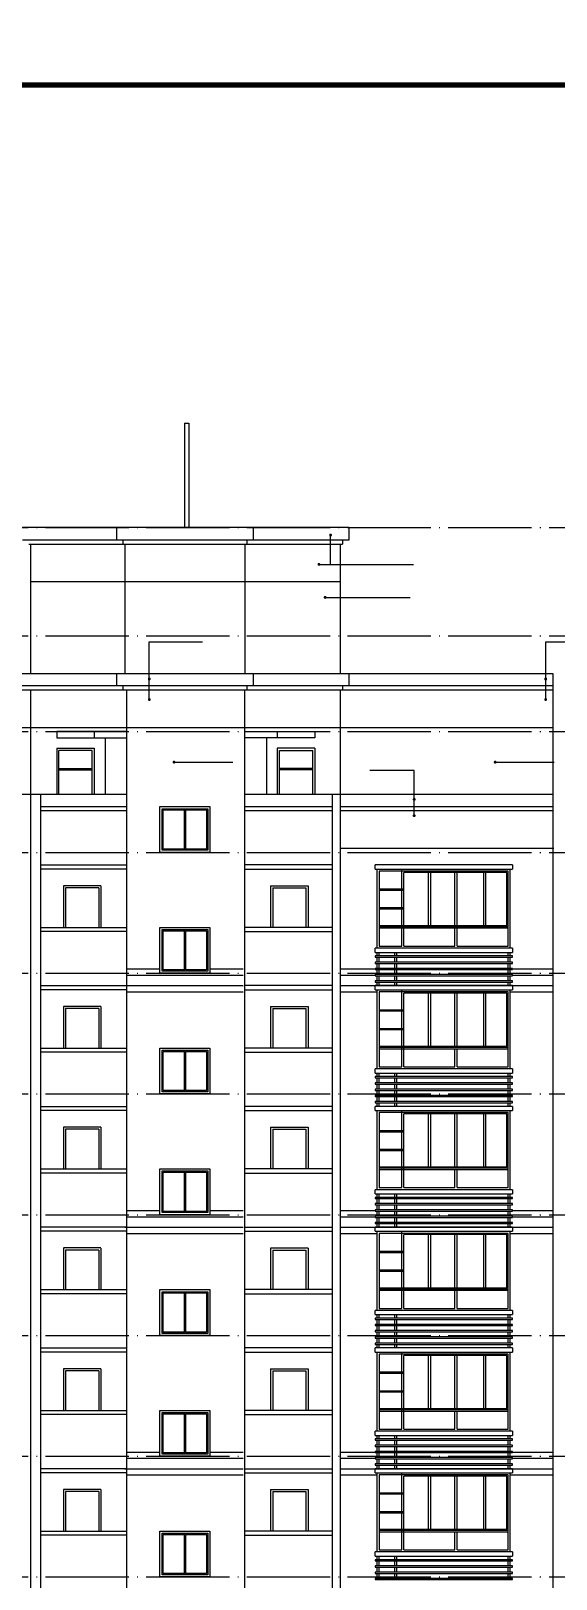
# Model space of a CAD drawing. Extents: x -726032 to 135930, y -151624 to 587044.
# Drawn here: x -392096 to -379477, y 309408 to 346586 of the extents above; entities that cross this region are included whole.
import ezdxf

# ---------------------------------------------------------------- set-up
doc = ezdxf.new("R2010")
doc.units = 0
doc.header["$LTSCALE"] = 1000
doc.header["$MEASUREMENT"] = 0
doc.linetypes.add('DOTE', pattern=[2.42, 2, -0.2, 0.02, -0.2])
doc.layers.get('0').update_dxf_attribs({"linetype": 'CONTINUOUS'})
for name, color, linetype in [('DOTE', 8, 'DOTE'), ('PUB_TITLE', 1, 'CONTINUOUS'), ('WINDOW', 155, 'CONTINUOUS'), ('引线', 213, 'CONTINUOUS'), ('栏杆', 126, 'CONTINUOUS'), ('装饰线', 252, 'CONTINUOUS')]:
    doc.layers.add(name, color=color, linetype=linetype)

msp = doc.modelspace()

# ---------------------------------------------------------------- linework, layer by layer
for p, q in [((-388405.8, 337168.8), (-388305.8, 337168.8)), ((-388405.8, 337168.8), (-388405.8, 334658.7)), ((-388305.8, 337168.8), (-388305.8, 334658.7)), ((-384456.1, 334658.7), (-392296.1, 334658.7)), ((-390036.7, 334658.7), (-390036.7, 334358.7)), ((-386756.1, 334658.7), (-386756.1, 334358.7)), ((-384456.1, 334658.7), (-384456.1, 334358.7)), ((-384456.1, 334358.7), (-392296.1, 334358.7)), ((-392146.1, 334258.7), (-384606.1, 334258.7)), ((-392096.1, 331158.7), (-392096.1, 334258.7)), ((-389886.7, 334358.7), (-389886.7, 334258.7)), ((-389836.7, 334258.7), (-389836.7, 331158.7)), ((-386956.1, 334258.7), (-386956.1, 331158.7)), ((-386906.1, 334358.7), (-386906.1, 334258.7)), ((-384656.1, 331158.7), (-384656.1, 334258.7)), ((-384606.1, 334358.7), (-384606.1, 334258.7)), ((-414796.1, 331158.7), (-379556.1, 331158.7)), ((-390036.7, 331158.7), (-390036.7, 330858.7)), ((-386756.1, 331158.7), (-386756.1, 330858.7)), ((-384456.6, 331158.7), (-384456.1, 331158.2)), ((-384456.1, 331158.7), (-384456.1, 330858.7)), ((-379556.1, 331158.7), (-379556.1, 294448.7)), ((-379556.1, 330758.7), (-414646.1, 330758.7)), ((-386906.1, 330858.7), (-404265.5, 330858.7)), ((-392096.1, 295508.7), (-392096.1, 330758.7)), ((-389886.7, 330858.7), (-389886.7, 330758.7)), ((-389796.1, 330758.7), (-389796.1, 301358.7)), ((-386956.1, 301358.7), (-386956.1, 330758.7)), ((-379556.1, 330858.7), (-386906.1, 330858.7)), ((-386906.1, 330858.7), (-386906.1, 330758.7)), ((-384656.1, 294448.7), (-384656.1, 330758.7)), ((-384606.1, 330858.7), (-384606.1, 330758.7)), ((-389796.1, 329758.7), (-391476.1, 329758.7)), ((-391476.1, 329758.7), (-391476.1, 329608.7)), ((-391476.1, 329608.7), (-389796.1, 329608.7)), ((-390576.1, 329758.7), (-390576.1, 329608.7)), ((-390316.1, 329608.7), (-390316.1, 328258.7)), ((-386956.1, 329758.7), (-385276.1, 329758.7)), ((-385276.1, 329608.7), (-386956.1, 329608.7)), ((-386436.1, 329608.7), (-386436.1, 328258.7)), ((-386176.1, 329758.7), (-386176.1, 329608.7)), ((-385276.1, 329758.7), (-385276.1, 329608.7)), ((-391476.1, 329358.7), (-391476.1, 328258.7)), ((-391476.1, 329358.7), (-390576.1, 329358.7)), ((-390576.1, 329358.7), (-390576.1, 328258.7)), ((-386176.1, 329358.7), (-386176.1, 328258.7)), ((-385276.1, 329358.7), (-386176.1, 329358.7)), ((-385276.1, 329358.7), (-385276.1, 328258.7)), ((-404356.1, 328258.7), (-389796.1, 328258.7)), ((-391856.1, 295508.7), (-391856.1, 328258.7)), ((-391856.1, 327958.7), (-389796.1, 327958.7)), ((-386956.1, 328258.7), (-379556.1, 328258.7)), ((-386956.1, 327958.7), (-384856.1, 327958.7)), ((-384856.1, 328258.7), (-384856.1, 294448.7)), ((-384656.1, 327958.7), (-379556.1, 327958.7)), ((-389796.1, 327858.7), (-391856.1, 327858.7)), ((-384856.1, 327858.7), (-386956.1, 327858.7)), ((-379556.1, 327858.7), (-384656.1, 327858.7)), ((-391856.1, 326558.7), (-389796.1, 326558.7)), ((-389796.1, 326458.7), (-391856.1, 326458.7)), ((-384856.1, 326558.7), (-386956.4, 326558.7)), ((-386956.4, 326458.7), (-384856.1, 326458.7)), ((-380526.4, 326558.7), (-383826.4, 326558.7)), ((-383826.4, 326458.7), (-383826.4, 326558.7)), ((-383826.4, 326458.7), (-380526.4, 326458.7)), ((-380526.4, 326558.7), (-380526.4, 326458.7)), ((-391856.1, 325058.7), (-389796.1, 325058.7)), ((-389796.1, 324958.7), (-391856.1, 324958.7)), ((-384856.1, 325058.7), (-386956.4, 325058.7)), ((-386956.4, 324958.7), (-384856.1, 324958.7)), ((-380526.4, 324558.7), (-383826.4, 324558.7)), ((-383826.4, 324458.7), (-383826.4, 324558.7)), ((-383826.4, 324458.7), (-380526.4, 324458.7)), ((-380526.4, 324558.7), (-380526.4, 324458.7)), ((-391856.1, 323658.7), (-389796.1, 323658.7)), ((-389796.1, 323558.7), (-391856.1, 323558.7)), ((-384856.1, 323658.7), (-386956.4, 323658.7)), ((-386956.4, 323558.7), (-384856.1, 323558.7)), ((-380526.4, 323658.7), (-383826.4, 323658.7)), ((-383826.4, 323558.7), (-383826.4, 323658.7)), ((-383826.4, 323558.7), (-380526.4, 323558.7)), ((-380526.4, 323658.7), (-380526.4, 323558.7)), ((-391856.1, 322158.7), (-389796.1, 322158.7)), ((-389796.1, 322058.7), (-391856.1, 322058.7)), ((-384856.1, 322158.7), (-386956.4, 322158.7)), ((-386956.4, 322058.7), (-384856.1, 322058.7)), ((-380526.4, 321658.7), (-383826.4, 321658.7)), ((-383826.4, 321558.7), (-383826.4, 321658.7)), ((-380526.4, 321658.7), (-380526.4, 321558.7)), ((-383826.4, 321558.7), (-380526.4, 321558.7)), ((-391856.1, 320758.7), (-389796.1, 320758.7)), ((-389796.1, 320658.7), (-391856.1, 320658.7)), ((-384856.1, 320758.7), (-386956.4, 320758.7)), ((-386956.4, 320658.7), (-384856.1, 320658.7)), ((-380526.4, 320758.7), (-383826.4, 320758.7)), ((-383826.4, 320658.7), (-383826.4, 320758.7)), ((-383826.4, 320658.7), (-380526.4, 320658.7)), ((-380526.4, 320758.7), (-380526.4, 320658.7)), ((-391856.1, 319258.7), (-389796.1, 319258.7)), ((-389796.1, 319158.7), (-391856.1, 319158.7)), ((-384856.1, 319258.7), (-386956.4, 319258.7)), ((-386956.4, 319158.7), (-384856.1, 319158.7)), ((-380526.4, 318758.7), (-383826.4, 318758.7)), ((-383826.4, 318658.7), (-383826.4, 318758.7)), ((-383826.4, 318658.7), (-380526.4, 318658.7)), ((-380526.4, 318758.7), (-380526.4, 318658.7)), ((-389796.1, 317858.7), (-391856.1, 317858.7)), ((-389796.1, 317758.7), (-391856.1, 317758.7)), ((-386956.4, 317858.7), (-384856.1, 317858.7)), ((-386956.4, 317758.7), (-384856.1, 317758.7)), ((-380526.4, 317858.7), (-383826.4, 317858.7)), ((-383826.4, 317758.7), (-383826.4, 317858.7)), ((-383826.4, 317758.7), (-380526.4, 317758.7)), ((-380526.4, 317858.7), (-380526.4, 317758.7)), ((-391856.1, 316358.7), (-389796.1, 316358.7)), ((-389796.1, 316258.7), (-391856.1, 316258.7)), ((-384856.1, 316358.7), (-386956.4, 316358.7)), ((-386956.4, 316258.7), (-384856.1, 316258.7)), ((-380526.4, 315858.7), (-383826.4, 315858.7)), ((-383826.4, 315758.7), (-383826.4, 315858.7)), ((-383826.4, 315758.7), (-380526.4, 315758.7)), ((-380526.4, 315858.7), (-380526.4, 315758.7)), ((-391856.1, 314958.7), (-389796.1, 314958.7)), ((-384856.1, 314958.7), (-386956.4, 314958.7)), ((-380526.4, 314958.7), (-383826.4, 314958.7)), ((-383826.4, 314858.7), (-383826.4, 314958.7)), ((-380526.4, 314958.7), (-380526.4, 314858.7)), ((-389796.1, 314858.7), (-391856.1, 314858.7)), ((-386956.4, 314858.7), (-384856.1, 314858.7)), ((-383826.4, 314858.7), (-380526.4, 314858.7)), ((-391856.1, 313458.7), (-389796.1, 313458.7)), ((-384856.1, 313458.7), (-386956.4, 313458.7)), ((-389796.1, 313358.7), (-391856.1, 313358.7)), ((-386956.4, 313358.7), (-384856.1, 313358.7)), ((-380526.4, 312958.7), (-383826.4, 312958.7)), ((-383826.4, 312858.7), (-383826.4, 312958.7)), ((-383826.4, 312858.7), (-380526.4, 312858.7)), ((-380526.4, 312958.7), (-380526.4, 312858.7)), ((-389796.1, 312058.7), (-391856.1, 312058.7)), ((-389796.1, 311958.7), (-391856.1, 311958.7)), ((-386956.4, 312058.7), (-384856.1, 312058.7)), ((-386956.4, 311958.7), (-384856.1, 311958.7)), ((-380526.4, 312058.7), (-383826.4, 312058.7)), ((-383826.4, 311958.7), (-383826.4, 312058.7)), ((-383826.4, 311958.7), (-380526.4, 311958.7)), ((-380526.4, 312058.7), (-380526.4, 311958.7)), ((-391856.1, 310558.7), (-389796.1, 310558.7)), ((-389796.1, 310458.7), (-391856.1, 310458.7)), ((-384856.1, 310558.7), (-386956.4, 310558.7)), ((-386956.4, 310458.7), (-384856.1, 310458.7)), ((-380526.4, 310058.7), (-383826.4, 310058.7)), ((-383826.4, 309958.7), (-383826.4, 310058.7)), ((-383826.4, 309958.7), (-380526.4, 309958.7)), ((-380526.4, 310058.7), (-380526.4, 309958.7))]:
    msp.add_line(p, q)
for points in [[(-388996.4, 327958.7), (-387796.4, 327958.7), (-387796.4, 326858.7), (-388996.4, 326858.7)], [(-388996.4, 325058.7), (-387796.4, 325058.7), (-387796.4, 323958.7), (-388996.4, 323958.7)], [(-388996.4, 322158.7), (-387796.4, 322158.7), (-387796.4, 321058.7), (-388996.4, 321058.7)], [(-388996.4, 319258.7), (-387796.4, 319258.7), (-387796.4, 318158.7), (-388996.4, 318158.7)], [(-388996.4, 316358.7), (-387796.4, 316358.7), (-387796.4, 315258.7), (-388996.4, 315258.7)], [(-388996.4, 313458.7), (-387796.4, 313458.7), (-387796.4, 312358.7), (-388996.4, 312358.7)], [(-388996.4, 310558.7), (-387796.4, 310558.7), (-387796.4, 309458.7), (-388996.4, 309458.7)]]:
    msp.add_lwpolyline(points, close=True)
at = {"color": 146}
msp.add_lwpolyline([(-383136.4, 324608.7), (-381906.4, 324608.7)], dxfattribs=at)
at = {"layer": 'DOTE'}
for p, q in [((-418366.5, 334658.7), (-356514.6, 334658.7)), ((-418366.5, 332058.7), (-356514.6, 332058.7)), ((-418366.5, 329758.7), (-356514.6, 329758.7)), ((-418366.5, 326858.7), (-356514.6, 326858.7)), ((-418366.5, 323958.7), (-356514.6, 323958.7)), ((-418366.5, 321058.7), (-356514.6, 321058.7)), ((-418366.5, 318158.7), (-356514.6, 318158.7)), ((-418366.5, 315258.7), (-356514.6, 315258.7)), ((-418366.5, 312358.7), (-356514.6, 312358.7)), ((-418366.5, 309458.7), (-356514.6, 309458.7))]:
    msp.add_line(p, q, dxfattribs=at)
at = {"layer": 'PUB_TITLE'}
for points, const_width in [([(-434868.1, 277055.6), (-338278.1, 277055.6), (-338278.1, 346585.7), (-434868.1, 346585.7)], 0.234), ([(-432268.1, 278355.6), (-339578.1, 278355.6), (-339578.1, 345285.7), (-432268.1, 345285.7)], 130)]:
    msp.add_lwpolyline(points, close=True, dxfattribs=dict(at, const_width=const_width))
at = {"layer": 'WINDOW'}
for p, q in [((-391427.4, 328258.7), (-391427.4, 329308.7)), ((-390627.4, 329308.7), (-391427.4, 329308.7)), ((-390627.4, 328258.7), (-390627.4, 329308.7)), ((-386124.8, 328258.7), (-386124.8, 329308.7)), ((-386124.8, 329308.7), (-385324.8, 329308.7)), ((-385324.8, 328258.7), (-385324.8, 329308.7)), ((-391427.4, 328873.7), (-390627.4, 328873.7)), ((-391427.4, 328843.7), (-390627.4, 328843.7)), ((-385324.8, 328873.7), (-386124.8, 328873.7)), ((-385324.8, 328843.7), (-386124.8, 328843.7)), ((-388411.4, 327908.7), (-388411.4, 326908.7)), ((-388381.4, 327878.7), (-388381.4, 326938.7)), ((-383776.4, 324558.7), (-383776.4, 326458.7)), ((-383186.4, 324608.7), (-383186.4, 326458.7)), ((-380576.4, 324558.7), (-380576.4, 326458.7)), ((-391316.1, 326058.2), (-391316.1, 325058.7)), ((-390416.6, 326058.7), (-391315.6, 326058.7)), ((-390416.1, 326058.2), (-390416.1, 325058.7)), ((-386336.4, 326058.2), (-386336.4, 325058.7)), ((-386335.9, 326058.7), (-385436.9, 326058.7)), ((-385436.4, 326058.2), (-385436.4, 325058.7)), ((-383135.9, 326378.7), (-383136.4, 326378.2)), ((-383136.4, 324608.7), (-383136.4, 326378.2)), ((-382496.9, 326378.7), (-383135.9, 326378.7)), ((-382546.4, 325103.7), (-382546.4, 326378.7)), ((-382496.9, 326378.7), (-382496.4, 326378.2)), ((-381906.4, 325103.7), (-381906.4, 326378.7)), ((-381856.4, 325103.7), (-381856.4, 326378.7)), ((-381216.4, 325103.7), (-381216.4, 326378.7)), ((-381166.4, 325103.7), (-381166.4, 326378.7)), ((-391266.1, 326008.2), (-391266.1, 325058.7)), ((-390466.6, 326008.7), (-391265.6, 326008.7)), ((-390466.1, 326008.2), (-390466.1, 325058.7)), ((-386286.4, 326008.2), (-386286.4, 325058.7)), ((-386285.9, 326008.7), (-385486.9, 326008.7)), ((-385486.4, 326008.2), (-385486.4, 325058.7)), ((-383136.4, 325973.7), (-383726.4, 325973.7)), ((-383136.4, 325943.7), (-383726.4, 325943.7)), ((-383136.4, 325523.7), (-383726.4, 325523.7)), ((-383136.4, 325493.7), (-383726.4, 325493.7)), ((-388411.4, 325008.7), (-388411.4, 324008.7)), ((-388381.4, 324978.7), (-388381.4, 324038.7)), ((-383726.4, 325103.7), (-382533.9, 325103.7)), ((-380626.4, 325073.7), (-383726.4, 325073.7)), ((-383726.4, 325043.7), (-380626.4, 325043.7)), ((-381906.4, 324608.7), (-381906.4, 325043.7)), ((-381856.4, 324608.7), (-381856.4, 325043.7)), ((-383776.4, 321658.7), (-383776.4, 323558.7)), ((-383186.4, 321708.7), (-383186.4, 323558.7)), ((-383135.9, 323478.7), (-383136.4, 323478.2)), ((-383136.4, 321708.7), (-383136.4, 323478.2)), ((-382496.9, 323478.7), (-383135.9, 323478.7)), ((-382546.4, 322203.7), (-382546.4, 323478.7)), ((-382496.9, 323478.7), (-382496.4, 323478.2)), ((-381906.4, 322203.7), (-381906.4, 323478.7)), ((-381856.4, 322203.7), (-381856.4, 323478.7)), ((-381216.4, 322203.7), (-381216.4, 323478.7)), ((-381166.4, 322203.7), (-381166.4, 323478.7)), ((-380576.4, 321658.7), (-380576.4, 323558.7)), ((-391316.1, 323158.2), (-391316.1, 322158.7)), ((-390416.6, 323158.7), (-391315.6, 323158.7)), ((-391266.1, 323108.2), (-391266.1, 322158.7)), ((-390466.6, 323108.7), (-391265.6, 323108.7)), ((-390466.1, 323108.2), (-390466.1, 322158.7)), ((-390416.1, 323158.2), (-390416.1, 322158.7)), ((-386336.4, 323158.2), (-386336.4, 322158.7)), ((-386335.9, 323158.7), (-385436.9, 323158.7)), ((-386286.4, 323108.2), (-386286.4, 322158.7)), ((-386285.9, 323108.7), (-385486.9, 323108.7)), ((-385486.4, 323108.2), (-385486.4, 322158.7)), ((-385436.4, 323158.2), (-385436.4, 322158.7)), ((-383136.4, 323073.7), (-383726.4, 323073.7)), ((-383136.4, 323043.7), (-383726.4, 323043.7)), ((-383136.4, 322623.7), (-383726.4, 322623.7)), ((-383136.4, 322593.7), (-383726.4, 322593.7)), ((-388411.4, 322108.7), (-388411.4, 321108.7)), ((-388381.4, 322078.7), (-388381.4, 321138.7)), ((-383726.4, 322203.7), (-382533.9, 322203.7)), ((-380626.4, 322173.7), (-383726.4, 322173.7)), ((-383726.4, 322143.7), (-380626.4, 322143.7)), ((-381906.4, 321708.7), (-381906.4, 322143.7)), ((-381856.4, 321708.7), (-381856.4, 322143.7)), ((-383776.4, 318758.7), (-383776.4, 320658.7)), ((-383186.4, 318808.7), (-383186.4, 320658.7)), ((-383135.9, 320578.7), (-383136.4, 320578.2)), ((-383136.4, 318808.7), (-383136.4, 320578.2)), ((-382496.9, 320578.7), (-383135.9, 320578.7)), ((-382546.4, 319303.7), (-382546.4, 320578.7)), ((-382496.9, 320578.7), (-382496.4, 320578.2)), ((-381906.4, 319303.7), (-381906.4, 320578.7)), ((-381856.4, 319303.7), (-381856.4, 320578.7)), ((-381216.4, 319303.7), (-381216.4, 320578.7)), ((-381166.4, 319303.7), (-381166.4, 320578.7)), ((-380576.4, 318758.7), (-380576.4, 320658.7)), ((-391316.1, 320258.2), (-391316.1, 319258.7)), ((-390416.6, 320258.7), (-391315.6, 320258.7)), ((-391266.1, 320208.2), (-391266.1, 319258.7)), ((-390466.6, 320208.7), (-391265.6, 320208.7)), ((-390466.1, 320208.2), (-390466.1, 319258.7)), ((-390416.1, 320258.2), (-390416.1, 319258.7)), ((-386336.4, 320258.2), (-386336.4, 319258.7)), ((-386335.9, 320258.7), (-385436.9, 320258.7)), ((-386286.4, 320208.2), (-386286.4, 319258.7)), ((-386285.9, 320208.7), (-385486.9, 320208.7)), ((-385486.4, 320208.2), (-385486.4, 319258.7)), ((-385436.4, 320258.2), (-385436.4, 319258.7)), ((-383136.4, 320173.7), (-383726.4, 320173.7)), ((-383136.4, 320143.7), (-383726.4, 320143.7)), ((-383136.4, 319723.7), (-383726.4, 319723.7)), ((-383136.4, 319693.7), (-383726.4, 319693.7)), ((-388411.4, 319208.7), (-388411.4, 318208.7)), ((-388381.4, 319178.7), (-388381.4, 318238.7)), ((-383726.4, 319303.7), (-382533.9, 319303.7)), ((-380626.4, 319273.7), (-383726.4, 319273.7)), ((-383726.4, 319243.7), (-380626.4, 319243.7)), ((-381906.4, 318808.7), (-381906.4, 319243.7)), ((-381856.4, 318808.7), (-381856.4, 319243.7)), ((-383776.4, 315858.7), (-383776.4, 317758.7)), ((-383186.4, 315908.7), (-383186.4, 317758.7)), ((-383135.9, 317678.7), (-383136.4, 317678.2)), ((-383136.4, 315908.7), (-383136.4, 317678.2)), ((-382496.9, 317678.7), (-383135.9, 317678.7)), ((-382546.4, 316403.7), (-382546.4, 317678.7)), ((-382496.9, 317678.7), (-382496.4, 317678.2)), ((-381906.4, 316403.7), (-381906.4, 317678.7)), ((-381856.4, 316403.7), (-381856.4, 317678.7)), ((-381216.4, 316403.7), (-381216.4, 317678.7)), ((-381166.4, 316403.7), (-381166.4, 317678.7)), ((-380576.4, 315858.7), (-380576.4, 317758.7)), ((-391316.1, 317358.2), (-391316.1, 316358.7)), ((-390416.6, 317358.7), (-391315.6, 317358.7)), ((-391266.1, 317308.2), (-391266.1, 316358.7)), ((-390466.6, 317308.7), (-391265.6, 317308.7)), ((-390466.1, 317308.2), (-390466.1, 316358.7)), ((-390416.1, 317358.2), (-390416.1, 316358.7)), ((-386336.4, 317358.2), (-386336.4, 316358.7)), ((-386335.9, 317358.7), (-385436.9, 317358.7)), ((-386286.4, 317308.2), (-386286.4, 316358.7)), ((-386285.9, 317308.7), (-385486.9, 317308.7)), ((-385486.4, 317308.2), (-385486.4, 316358.7)), ((-385436.4, 317358.2), (-385436.4, 316358.7)), ((-383136.4, 317273.7), (-383726.4, 317273.7)), ((-383136.4, 317243.7), (-383726.4, 317243.7)), ((-383136.4, 316823.7), (-383726.4, 316823.7)), ((-383136.4, 316793.7), (-383726.4, 316793.7)), ((-383726.4, 316403.7), (-382533.9, 316403.7)), ((-388411.4, 316308.7), (-388411.4, 315308.7)), ((-388381.4, 316278.7), (-388381.4, 315338.7)), ((-380626.4, 316373.7), (-383726.4, 316373.7)), ((-383726.4, 316343.7), (-380626.4, 316343.7)), ((-381906.4, 315908.7), (-381906.4, 316343.7)), ((-381856.4, 315908.7), (-381856.4, 316343.7)), ((-383776.4, 312958.7), (-383776.4, 314858.7)), ((-383186.4, 313008.7), (-383186.4, 314858.7)), ((-383135.9, 314778.7), (-383136.4, 314778.2)), ((-383136.4, 313008.7), (-383136.4, 314778.2)), ((-382496.9, 314778.7), (-383135.9, 314778.7)), ((-382546.4, 313503.7), (-382546.4, 314778.7)), ((-382496.9, 314778.7), (-382496.4, 314778.2)), ((-381906.4, 313503.7), (-381906.4, 314778.7)), ((-381856.4, 313503.7), (-381856.4, 314778.7)), ((-381216.4, 313503.7), (-381216.4, 314778.7)), ((-381166.4, 313503.7), (-381166.4, 314778.7)), ((-380576.4, 312958.7), (-380576.4, 314858.7)), ((-391316.1, 314458.2), (-391316.1, 313458.7)), ((-390416.6, 314458.7), (-391315.6, 314458.7)), ((-391266.1, 314408.2), (-391266.1, 313458.7)), ((-390466.6, 314408.7), (-391265.6, 314408.7)), ((-390466.1, 314408.2), (-390466.1, 313458.7)), ((-390416.1, 314458.2), (-390416.1, 313458.7)), ((-386336.4, 314458.2), (-386336.4, 313458.7)), ((-386335.9, 314458.7), (-385436.9, 314458.7)), ((-386286.4, 314408.2), (-386286.4, 313458.7)), ((-386285.9, 314408.7), (-385486.9, 314408.7)), ((-385486.4, 314408.2), (-385486.4, 313458.7)), ((-385436.4, 314458.2), (-385436.4, 313458.7)), ((-383136.4, 314373.7), (-383726.4, 314373.7)), ((-383136.4, 314343.7), (-383726.4, 314343.7)), ((-383136.4, 313923.7), (-383726.4, 313923.7)), ((-383136.4, 313893.7), (-383726.4, 313893.7)), ((-388411.4, 313408.7), (-388411.4, 312408.7)), ((-383726.4, 313503.7), (-382533.9, 313503.7)), ((-380626.4, 313473.7), (-383726.4, 313473.7)), ((-383726.4, 313443.7), (-380626.4, 313443.7)), ((-381906.4, 313008.7), (-381906.4, 313443.7)), ((-381856.4, 313008.7), (-381856.4, 313443.7)), ((-388381.4, 313378.7), (-388381.4, 312438.7)), ((-383776.4, 310058.7), (-383776.4, 311958.7)), ((-383186.4, 310108.7), (-383186.4, 311958.7)), ((-380576.4, 310058.7), (-380576.4, 311958.7)), ((-391316.1, 311558.2), (-391316.1, 310558.7)), ((-390416.6, 311558.7), (-391315.6, 311558.7)), ((-390416.1, 311558.2), (-390416.1, 310558.7)), ((-386336.4, 311558.2), (-386336.4, 310558.7)), ((-386335.9, 311558.7), (-385436.9, 311558.7)), ((-385436.4, 311558.2), (-385436.4, 310558.7)), ((-383135.9, 311878.7), (-383136.4, 311878.2)), ((-383136.4, 310108.7), (-383136.4, 311878.2)), ((-382496.9, 311878.7), (-383135.9, 311878.7)), ((-382546.4, 310603.7), (-382546.4, 311878.7)), ((-382496.9, 311878.7), (-382496.4, 311878.2)), ((-381906.4, 310603.7), (-381906.4, 311878.7)), ((-381856.4, 310603.7), (-381856.4, 311878.7)), ((-381216.4, 310603.7), (-381216.4, 311878.7)), ((-381166.4, 310603.7), (-381166.4, 311878.7)), ((-391266.1, 311508.2), (-391266.1, 310558.7)), ((-390466.6, 311508.7), (-391265.6, 311508.7)), ((-390466.1, 311508.2), (-390466.1, 310558.7)), ((-386286.4, 311508.2), (-386286.4, 310558.7)), ((-386285.9, 311508.7), (-385486.9, 311508.7)), ((-385486.4, 311508.2), (-385486.4, 310558.7)), ((-383136.4, 311473.7), (-383726.4, 311473.7)), ((-383136.4, 311443.7), (-383726.4, 311443.7)), ((-383136.4, 311023.7), (-383726.4, 311023.7)), ((-383136.4, 310993.7), (-383726.4, 310993.7)), ((-388411.4, 310508.7), (-388411.4, 309508.7)), ((-388381.4, 310478.7), (-388381.4, 309538.7)), ((-383726.4, 310603.7), (-382533.9, 310603.7)), ((-380626.4, 310573.7), (-383726.4, 310573.7)), ((-383726.4, 310543.7), (-380626.4, 310543.7)), ((-381906.4, 310108.7), (-381906.4, 310543.7)), ((-381856.4, 310108.7), (-381856.4, 310543.7))]:
    msp.add_line(p, q, dxfattribs=at)
for points in [[(-388946.4, 327908.7), (-387846.4, 327908.7), (-387846.4, 326908.7), (-388946.4, 326908.7)], [(-388946.4, 325008.7), (-387846.4, 325008.7), (-387846.4, 324008.7), (-388946.4, 324008.7)], [(-388946.4, 322108.7), (-387846.4, 322108.7), (-387846.4, 321108.7), (-388946.4, 321108.7)], [(-388946.4, 319208.7), (-387846.4, 319208.7), (-387846.4, 318208.7), (-388946.4, 318208.7)], [(-388946.4, 316308.7), (-387846.4, 316308.7), (-387846.4, 315308.7), (-388946.4, 315308.7)], [(-388946.4, 313408.7), (-387846.4, 313408.7), (-387846.4, 312408.7), (-388946.4, 312408.7)], [(-388946.4, 310508.7), (-387846.4, 310508.7), (-387846.4, 309508.7), (-388946.4, 309508.7)]]:
    msp.add_lwpolyline(points, close=True, dxfattribs=at)
for points in [[(-388411.4, 326938.7), (-388916.4, 326938.7), (-388916.4, 327878.7), (-388411.4, 327878.7)], [(-388381.4, 327878.7), (-387876.4, 327878.7), (-387876.4, 326938.7), (-388381.4, 326938.7)], [(-381856.4, 324608.7), (-380626.4, 324608.7), (-380626.4, 326408.7), (-383726.4, 326408.7), (-383726.4, 324608.7), (-383186.4, 324608.7)], [(-382546.4, 325103.7), (-380656.4, 325103.7), (-380656.4, 326378.7), (-382495.9, 326378.7), (-382496.4, 326378.2), (-382496.4, 325103.7)], [(-388411.4, 324038.7), (-388916.4, 324038.7), (-388916.4, 324978.7), (-388411.4, 324978.7)], [(-388381.4, 324978.7), (-387876.4, 324978.7), (-387876.4, 324038.7), (-388381.4, 324038.7)], [(-381856.4, 321708.7), (-380626.4, 321708.7), (-380626.4, 323508.7), (-383726.4, 323508.7), (-383726.4, 321708.7), (-383186.4, 321708.7)], [(-382546.4, 322203.7), (-380656.4, 322203.7), (-380656.4, 323478.7), (-382495.9, 323478.7), (-382496.4, 323478.2), (-382496.4, 322203.7)], [(-388411.4, 321138.7), (-388916.4, 321138.7), (-388916.4, 322078.7), (-388411.4, 322078.7)], [(-388381.4, 322078.7), (-387876.4, 322078.7), (-387876.4, 321138.7), (-388381.4, 321138.7)], [(-383136.4, 321708.7), (-381906.4, 321708.7)], [(-381856.4, 318808.7), (-380626.4, 318808.7), (-380626.4, 320608.7), (-383726.4, 320608.7), (-383726.4, 318808.7), (-383186.4, 318808.7)], [(-382546.4, 319303.7), (-380656.4, 319303.7), (-380656.4, 320578.7), (-382495.9, 320578.7), (-382496.4, 320578.2), (-382496.4, 319303.7)], [(-388411.4, 318238.7), (-388916.4, 318238.7), (-388916.4, 319178.7), (-388411.4, 319178.7)], [(-388381.4, 319178.7), (-387876.4, 319178.7), (-387876.4, 318238.7), (-388381.4, 318238.7)], [(-383136.4, 318808.7), (-381906.4, 318808.7)], [(-381856.4, 315908.7), (-380626.4, 315908.7), (-380626.4, 317708.7), (-383726.4, 317708.7), (-383726.4, 315908.7), (-383186.4, 315908.7)], [(-382546.4, 316403.7), (-380656.4, 316403.7), (-380656.4, 317678.7), (-382495.9, 317678.7), (-382496.4, 317678.2), (-382496.4, 316403.7)], [(-388411.4, 315338.7), (-388916.4, 315338.7), (-388916.4, 316278.7), (-388411.4, 316278.7)], [(-388381.4, 316278.7), (-387876.4, 316278.7), (-387876.4, 315338.7), (-388381.4, 315338.7)], [(-383136.4, 315908.7), (-381906.4, 315908.7)], [(-381856.4, 313008.7), (-380626.4, 313008.7), (-380626.4, 314808.7), (-383726.4, 314808.7), (-383726.4, 313008.7), (-383186.4, 313008.7)], [(-382546.4, 313503.7), (-380656.4, 313503.7), (-380656.4, 314778.7), (-382495.9, 314778.7), (-382496.4, 314778.2), (-382496.4, 313503.7)], [(-388411.4, 312438.7), (-388916.4, 312438.7), (-388916.4, 313378.7), (-388411.4, 313378.7)], [(-388381.4, 313378.7), (-387876.4, 313378.7), (-387876.4, 312438.7), (-388381.4, 312438.7)], [(-383136.4, 313008.7), (-381906.4, 313008.7)], [(-381856.4, 310108.7), (-380626.4, 310108.7), (-380626.4, 311908.7), (-383726.4, 311908.7), (-383726.4, 310108.7), (-383186.4, 310108.7)], [(-382546.4, 310603.7), (-380656.4, 310603.7), (-380656.4, 311878.7), (-382495.9, 311878.7), (-382496.4, 311878.2), (-382496.4, 310603.7)], [(-388411.4, 309538.7), (-388916.4, 309538.7), (-388916.4, 310478.7), (-388411.4, 310478.7)], [(-388381.4, 310478.7), (-387876.4, 310478.7), (-387876.4, 309538.7), (-388381.4, 309538.7)], [(-383136.4, 310108.7), (-381906.4, 310108.7)]]:
    msp.add_lwpolyline(points, dxfattribs=at)
at = {"layer": '引线'}
for p, q in [((-384894.5, 333776.1), (-384894.5, 334481.2)), ((-385174.7, 333776.1), (-382903.3, 333776.1)), ((-385026.9, 332982.6), (-382985.5, 332982.6)), ((-388657.3, 329026.7), (-387240.6, 329026.7)), ((-380940.2, 329026.7), (-379523.5, 329026.7))]:
    msp.add_line(p, q, dxfattribs=at)
at = {"layer": '引线', "const_width": 34.8}
for points in [[(-384912.2, 334481.2, 1), (-384876.9, 334481.2, 1)], [(-385192.3, 333776.1, 1), (-385157.1, 333776.1, 1)], [(-385044.5, 332982.6, 1), (-385009.3, 332982.6, 1)], [(-389269, 331023.6, 1), (-389233.8, 331023.6, 1)], [(-379744.6, 331023.6, 1), (-379709.4, 331023.6, 1)], [(-389269, 330529.2, 1), (-389233.8, 330529.2, 1)], [(-379744.6, 330529.2, 1), (-379709.4, 330529.2, 1)], [(-388674.9, 329026.7, 1), (-388639.7, 329026.7, 1)], [(-380957.9, 329026.7, 1), (-380922.6, 329026.7, 1)], [(-382904.3, 328130.4, 1), (-382869, 328130.4, 1)], [(-382904.3, 327742, 1), (-382869, 327742, 1)]]:
    msp.add_lwpolyline(points, format="xyb", close=True, dxfattribs=at)
at = {"layer": '引线'}
for points in [[(-389251.4, 330529.2), (-389251.4, 331912.4), (-387976.9, 331912.4)], [(-379727, 330529.2), (-379727, 331912.4), (-378452.5, 331912.4)], [(-382886.6, 327742), (-382886.6, 328829.4), (-383952, 328829.4)]]:
    msp.add_lwpolyline(points, dxfattribs=at)
at = {"layer": '栏杆'}
for p, q in [((-383776.4, 324373.9), (-383776.4, 324458.7)), ((-383776.4, 324223.4), (-383776.4, 324343.4)), ((-383776.4, 324073.4), (-383776.4, 324193.4)), ((-383726.4, 324373.9), (-383726.4, 324458.7)), ((-383726.4, 324223.4), (-383726.4, 324343.4)), ((-383726.4, 324073.4), (-383726.4, 324193.4)), ((-383351.4, 324373.9), (-383351.4, 324458.7)), ((-383351.4, 324223.4), (-383351.4, 324343.4)), ((-383351.4, 324073.4), (-383351.4, 324193.4)), ((-383301.4, 324373.9), (-383301.4, 324458.7)), ((-383301.4, 324223.4), (-383301.4, 324343.4)), ((-383301.4, 324073.4), (-383301.4, 324193.4)), ((-380626.4, 324373.9), (-380626.4, 324458.7)), ((-380626.4, 324223.4), (-380626.4, 324343.4)), ((-380626.4, 324073.4), (-380626.4, 324193.4)), ((-380576.4, 324373.9), (-380576.4, 324458.7)), ((-380576.4, 324223.4), (-380576.4, 324343.4)), ((-380576.4, 324073.4), (-380576.4, 324193.4)), ((-383776.4, 323923.4), (-383776.4, 324043.4)), ((-383776.4, 323773.4), (-383776.4, 323893.4)), ((-383726.4, 323923.4), (-383726.4, 324043.4)), ((-383726.4, 323773.4), (-383726.4, 323893.4)), ((-383351.4, 323923.4), (-383351.4, 324043.4)), ((-383351.4, 323773.4), (-383351.4, 323893.4)), ((-383301.4, 323923.4), (-383301.4, 324043.4)), ((-383301.4, 323773.4), (-383301.4, 323893.4)), ((-380626.4, 323923.4), (-380626.4, 324043.4)), ((-380626.4, 323773.4), (-380626.4, 323893.4)), ((-380576.4, 323923.4), (-380576.4, 324043.4)), ((-380576.4, 323773.4), (-380576.4, 323893.4)), ((-383776.4, 323658.7), (-383776.4, 323743.4)), ((-383726.4, 323658.7), (-383726.4, 323743.4)), ((-383351.4, 323658.7), (-383351.4, 323743.4)), ((-383301.4, 323658.7), (-383301.4, 323743.4)), ((-380626.4, 323658.7), (-380626.4, 323743.4)), ((-380576.4, 323658.7), (-380576.4, 323743.4)), ((-383776.4, 321473.9), (-383776.4, 321558.7)), ((-383776.4, 321323.4), (-383776.4, 321443.4)), ((-383776.4, 321173.4), (-383776.4, 321293.4)), ((-383726.4, 321473.9), (-383726.4, 321558.7)), ((-383726.4, 321323.4), (-383726.4, 321443.4)), ((-383726.4, 321173.4), (-383726.4, 321293.4)), ((-383351.4, 321473.9), (-383351.4, 321558.7)), ((-383351.4, 321323.4), (-383351.4, 321443.4)), ((-383351.4, 321173.4), (-383351.4, 321293.4)), ((-383301.4, 321473.9), (-383301.4, 321558.7)), ((-383301.4, 321323.4), (-383301.4, 321443.4)), ((-383301.4, 321173.4), (-383301.4, 321293.4)), ((-380626.4, 321473.9), (-380626.4, 321558.7)), ((-380626.4, 321323.4), (-380626.4, 321443.4)), ((-380626.4, 321173.4), (-380626.4, 321293.4)), ((-380576.4, 321473.9), (-380576.4, 321558.7)), ((-380576.4, 321323.4), (-380576.4, 321443.4)), ((-380576.4, 321173.4), (-380576.4, 321293.4)), ((-383776.4, 321023.4), (-383776.4, 321143.4)), ((-383776.4, 320873.4), (-383776.4, 320993.4)), ((-383776.4, 320758.7), (-383776.4, 320843.4)), ((-383726.4, 321023.4), (-383726.4, 321143.4)), ((-383726.4, 320873.4), (-383726.4, 320993.4)), ((-383726.4, 320758.7), (-383726.4, 320843.4)), ((-383351.4, 321023.4), (-383351.4, 321143.4)), ((-383351.4, 320873.4), (-383351.4, 320993.4)), ((-383351.4, 320758.7), (-383351.4, 320843.4)), ((-383301.4, 321023.4), (-383301.4, 321143.4)), ((-383301.4, 320873.4), (-383301.4, 320993.4)), ((-383301.4, 320758.7), (-383301.4, 320843.4)), ((-380626.4, 321023.4), (-380626.4, 321143.4)), ((-380626.4, 320873.4), (-380626.4, 320993.4)), ((-380626.4, 320758.7), (-380626.4, 320843.4)), ((-380576.4, 321023.4), (-380576.4, 321143.4)), ((-380576.4, 320873.4), (-380576.4, 320993.4)), ((-380576.4, 320758.7), (-380576.4, 320843.4)), ((-383776.4, 318573.9), (-383776.4, 318658.7)), ((-383726.4, 318573.9), (-383726.4, 318658.7)), ((-383351.4, 318573.9), (-383351.4, 318658.7)), ((-383301.4, 318573.9), (-383301.4, 318658.7)), ((-380626.4, 318573.9), (-380626.4, 318658.7)), ((-380576.4, 318573.9), (-380576.4, 318658.7)), ((-383776.4, 318423.4), (-383776.4, 318543.4)), ((-383776.4, 318273.4), (-383776.4, 318393.4)), ((-383776.4, 318123.4), (-383776.4, 318243.4)), ((-383726.4, 318423.4), (-383726.4, 318543.4)), ((-383726.4, 318273.4), (-383726.4, 318393.4)), ((-383726.4, 318123.4), (-383726.4, 318243.4)), ((-383351.4, 318423.4), (-383351.4, 318543.4)), ((-383351.4, 318273.4), (-383351.4, 318393.4)), ((-383351.4, 318123.4), (-383351.4, 318243.4)), ((-383301.4, 318423.4), (-383301.4, 318543.4)), ((-383301.4, 318273.4), (-383301.4, 318393.4)), ((-383301.4, 318123.4), (-383301.4, 318243.4)), ((-380626.4, 318423.4), (-380626.4, 318543.4)), ((-380626.4, 318273.4), (-380626.4, 318393.4)), ((-380626.4, 318123.4), (-380626.4, 318243.4)), ((-380576.4, 318423.4), (-380576.4, 318543.4)), ((-380576.4, 318273.4), (-380576.4, 318393.4)), ((-380576.4, 318123.4), (-380576.4, 318243.4)), ((-383776.4, 317973.4), (-383776.4, 318093.4)), ((-383776.4, 317858.7), (-383776.4, 317943.4)), ((-383726.4, 317973.4), (-383726.4, 318093.4)), ((-383726.4, 317858.7), (-383726.4, 317943.4)), ((-383351.4, 317973.4), (-383351.4, 318093.4)), ((-383351.4, 317858.7), (-383351.4, 317943.4)), ((-383301.4, 317973.4), (-383301.4, 318093.4)), ((-383301.4, 317858.7), (-383301.4, 317943.4)), ((-380626.4, 317973.4), (-380626.4, 318093.4)), ((-380626.4, 317858.7), (-380626.4, 317943.4)), ((-380576.4, 317973.4), (-380576.4, 318093.4)), ((-380576.4, 317858.7), (-380576.4, 317943.4)), ((-383776.4, 315673.9), (-383776.4, 315758.7)), ((-383776.4, 315523.4), (-383776.4, 315643.4)), ((-383726.4, 315673.9), (-383726.4, 315758.7)), ((-383726.4, 315523.4), (-383726.4, 315643.4)), ((-383351.4, 315673.9), (-383351.4, 315758.7)), ((-383351.4, 315523.4), (-383351.4, 315643.4)), ((-383301.4, 315673.9), (-383301.4, 315758.7)), ((-383301.4, 315523.4), (-383301.4, 315643.4)), ((-380626.4, 315673.9), (-380626.4, 315758.7)), ((-380626.4, 315523.4), (-380626.4, 315643.4)), ((-380576.4, 315673.9), (-380576.4, 315758.7)), ((-380576.4, 315523.4), (-380576.4, 315643.4)), ((-383776.4, 315373.4), (-383776.4, 315493.4)), ((-383776.4, 315223.4), (-383776.4, 315343.4)), ((-383726.4, 315373.4), (-383726.4, 315493.4)), ((-383726.4, 315223.4), (-383726.4, 315343.4)), ((-383351.4, 315373.4), (-383351.4, 315493.4)), ((-383351.4, 315223.4), (-383351.4, 315343.4)), ((-383301.4, 315373.4), (-383301.4, 315493.4)), ((-383301.4, 315223.4), (-383301.4, 315343.4)), ((-380626.4, 315373.4), (-380626.4, 315493.4)), ((-380626.4, 315223.4), (-380626.4, 315343.4)), ((-380576.4, 315373.4), (-380576.4, 315493.4)), ((-380576.4, 315223.4), (-380576.4, 315343.4)), ((-383776.4, 315073.4), (-383776.4, 315193.4)), ((-383776.4, 314958.7), (-383776.4, 315043.4)), ((-383726.4, 315073.4), (-383726.4, 315193.4)), ((-383726.4, 314958.7), (-383726.4, 315043.4)), ((-383351.4, 315073.4), (-383351.4, 315193.4)), ((-383351.4, 314958.7), (-383351.4, 315043.4)), ((-383301.4, 315073.4), (-383301.4, 315193.4)), ((-383301.4, 314958.7), (-383301.4, 315043.4)), ((-380626.4, 315073.4), (-380626.4, 315193.4)), ((-380626.4, 314958.7), (-380626.4, 315043.4)), ((-380576.4, 315073.4), (-380576.4, 315193.4)), ((-380576.4, 314958.7), (-380576.4, 315043.4)), ((-383776.4, 312773.9), (-383776.4, 312858.7)), ((-383776.4, 312623.4), (-383776.4, 312743.4)), ((-383726.4, 312773.9), (-383726.4, 312858.7)), ((-383726.4, 312623.4), (-383726.4, 312743.4)), ((-383351.4, 312773.9), (-383351.4, 312858.7)), ((-383351.4, 312623.4), (-383351.4, 312743.4)), ((-383301.4, 312773.9), (-383301.4, 312858.7)), ((-383301.4, 312623.4), (-383301.4, 312743.4)), ((-380626.4, 312773.9), (-380626.4, 312858.7)), ((-380626.4, 312623.4), (-380626.4, 312743.4)), ((-380576.4, 312773.9), (-380576.4, 312858.7)), ((-380576.4, 312623.4), (-380576.4, 312743.4)), ((-383776.4, 312473.4), (-383776.4, 312593.4)), ((-383776.4, 312323.4), (-383776.4, 312443.4)), ((-383776.4, 312173.4), (-383776.4, 312293.4)), ((-383726.4, 312473.4), (-383726.4, 312593.4)), ((-383726.4, 312323.4), (-383726.4, 312443.4)), ((-383726.4, 312173.4), (-383726.4, 312293.4)), ((-383351.4, 312473.4), (-383351.4, 312593.4)), ((-383351.4, 312323.4), (-383351.4, 312443.4)), ((-383351.4, 312173.4), (-383351.4, 312293.4)), ((-383301.4, 312473.4), (-383301.4, 312593.4)), ((-383301.4, 312323.4), (-383301.4, 312443.4)), ((-383301.4, 312173.4), (-383301.4, 312293.4)), ((-380626.4, 312473.4), (-380626.4, 312593.4)), ((-380626.4, 312323.4), (-380626.4, 312443.4)), ((-380626.4, 312173.4), (-380626.4, 312293.4)), ((-380576.4, 312473.4), (-380576.4, 312593.4)), ((-380576.4, 312323.4), (-380576.4, 312443.4)), ((-380576.4, 312173.4), (-380576.4, 312293.4)), ((-383776.4, 312058.7), (-383776.4, 312143.4)), ((-383726.4, 312058.7), (-383726.4, 312143.4)), ((-383351.4, 312058.7), (-383351.4, 312143.4)), ((-383301.4, 312058.7), (-383301.4, 312143.4)), ((-380626.4, 312058.7), (-380626.4, 312143.4)), ((-380576.4, 312058.7), (-380576.4, 312143.4)), ((-383776.4, 309873.9), (-383776.4, 309958.7)), ((-383776.4, 309723.4), (-383776.4, 309843.4)), ((-383776.4, 309573.4), (-383776.4, 309693.4)), ((-383726.4, 309873.9), (-383726.4, 309958.7)), ((-383726.4, 309723.4), (-383726.4, 309843.4)), ((-383726.4, 309573.4), (-383726.4, 309693.4)), ((-383351.4, 309873.9), (-383351.4, 309958.7)), ((-383351.4, 309723.4), (-383351.4, 309843.4)), ((-383351.4, 309573.4), (-383351.4, 309693.4)), ((-383301.4, 309873.9), (-383301.4, 309958.7)), ((-383301.4, 309723.4), (-383301.4, 309843.4)), ((-383301.4, 309573.4), (-383301.4, 309693.4)), ((-380626.4, 309873.9), (-380626.4, 309958.7)), ((-380626.4, 309723.4), (-380626.4, 309843.4)), ((-380626.4, 309573.4), (-380626.4, 309693.4)), ((-380576.4, 309873.9), (-380576.4, 309958.7)), ((-380576.4, 309723.4), (-380576.4, 309843.4)), ((-380576.4, 309573.4), (-380576.4, 309693.4)), ((-383776.4, 309423.4), (-383776.4, 309543.4)), ((-383726.4, 309423.4), (-383726.4, 309543.4)), ((-383351.4, 309423.4), (-383351.4, 309543.4)), ((-383301.4, 309423.4), (-383301.4, 309543.4)), ((-380626.4, 309423.4), (-380626.4, 309543.4)), ((-380576.4, 309423.4), (-380576.4, 309543.4))]:
    msp.add_line(p, q, dxfattribs=at)
for points in [[(-380526.4, 324373.4), (-383826.4, 324373.4), (-383826.4, 324343.4), (-380526.4, 324343.4)], [(-380526.4, 324373.4), (-383826.4, 324373.4), (-383826.4, 324343.4), (-380526.4, 324343.4)], [(-380526.4, 324223.4), (-383826.4, 324223.4), (-383826.4, 324193.4), (-380526.4, 324193.4)], [(-380526.4, 324223.4), (-383826.4, 324223.4), (-383826.4, 324193.4), (-380526.4, 324193.4)], [(-380526.4, 324073.4), (-383826.4, 324073.4), (-383826.4, 324043.4), (-380526.4, 324043.4)], [(-380526.4, 324073.4), (-383826.4, 324073.4), (-383826.4, 324043.4), (-380526.4, 324043.4)], [(-380526.4, 323923.4), (-383826.4, 323923.4), (-383826.4, 323893.4), (-380526.4, 323893.4)], [(-380526.4, 323923.4), (-383826.4, 323923.4), (-383826.4, 323893.4), (-380526.4, 323893.4)], [(-380526.4, 323773.4), (-383826.4, 323773.4), (-383826.4, 323743.4), (-380526.4, 323743.4)], [(-380526.4, 323773.4), (-383826.4, 323773.4), (-383826.4, 323743.4), (-380526.4, 323743.4)], [(-380526.4, 321473.4), (-383826.4, 321473.4), (-383826.4, 321443.4), (-380526.4, 321443.4)], [(-380526.4, 321473.4), (-383826.4, 321473.4), (-383826.4, 321443.4), (-380526.4, 321443.4)], [(-380526.4, 321323.4), (-383826.4, 321323.4), (-383826.4, 321293.4), (-380526.4, 321293.4)], [(-380526.4, 321323.4), (-383826.4, 321323.4), (-383826.4, 321293.4), (-380526.4, 321293.4)], [(-380526.4, 321173.4), (-383826.4, 321173.4), (-383826.4, 321143.4), (-380526.4, 321143.4)], [(-380526.4, 321173.4), (-383826.4, 321173.4), (-383826.4, 321143.4), (-380526.4, 321143.4)], [(-380526.4, 321023.4), (-383826.4, 321023.4), (-383826.4, 320993.4), (-380526.4, 320993.4)], [(-380526.4, 321023.4), (-383826.4, 321023.4), (-383826.4, 320993.4), (-380526.4, 320993.4)], [(-380526.4, 320873.4), (-383826.4, 320873.4), (-383826.4, 320843.4), (-380526.4, 320843.4)], [(-380526.4, 320873.4), (-383826.4, 320873.4), (-383826.4, 320843.4), (-380526.4, 320843.4)], [(-380526.4, 318573.4), (-383826.4, 318573.4), (-383826.4, 318543.4), (-380526.4, 318543.4)], [(-380526.4, 318573.4), (-383826.4, 318573.4), (-383826.4, 318543.4), (-380526.4, 318543.4)], [(-380526.4, 318423.4), (-383826.4, 318423.4), (-383826.4, 318393.4), (-380526.4, 318393.4)], [(-380526.4, 318423.4), (-383826.4, 318423.4), (-383826.4, 318393.4), (-380526.4, 318393.4)], [(-380526.4, 318273.4), (-383826.4, 318273.4), (-383826.4, 318243.4), (-380526.4, 318243.4)], [(-380526.4, 318273.4), (-383826.4, 318273.4), (-383826.4, 318243.4), (-380526.4, 318243.4)], [(-380526.4, 318123.4), (-383826.4, 318123.4), (-383826.4, 318093.4), (-380526.4, 318093.4)], [(-380526.4, 318123.4), (-383826.4, 318123.4), (-383826.4, 318093.4), (-380526.4, 318093.4)], [(-380526.4, 317973.4), (-383826.4, 317973.4), (-383826.4, 317943.4), (-380526.4, 317943.4)], [(-380526.4, 317973.4), (-383826.4, 317973.4), (-383826.4, 317943.4), (-380526.4, 317943.4)], [(-380526.4, 315673.4), (-383826.4, 315673.4), (-383826.4, 315643.4), (-380526.4, 315643.4)], [(-380526.4, 315673.4), (-383826.4, 315673.4), (-383826.4, 315643.4), (-380526.4, 315643.4)], [(-380526.4, 315523.4), (-383826.4, 315523.4), (-383826.4, 315493.4), (-380526.4, 315493.4)], [(-380526.4, 315523.4), (-383826.4, 315523.4), (-383826.4, 315493.4), (-380526.4, 315493.4)], [(-380526.4, 315373.4), (-383826.4, 315373.4), (-383826.4, 315343.4), (-380526.4, 315343.4)], [(-380526.4, 315373.4), (-383826.4, 315373.4), (-383826.4, 315343.4), (-380526.4, 315343.4)], [(-380526.4, 315223.4), (-383826.4, 315223.4), (-383826.4, 315193.4), (-380526.4, 315193.4)], [(-380526.4, 315223.4), (-383826.4, 315223.4), (-383826.4, 315193.4), (-380526.4, 315193.4)], [(-380526.4, 315073.4), (-383826.4, 315073.4), (-383826.4, 315043.4), (-380526.4, 315043.4)], [(-380526.4, 315073.4), (-383826.4, 315073.4), (-383826.4, 315043.4), (-380526.4, 315043.4)], [(-380526.4, 312773.4), (-383826.4, 312773.4), (-383826.4, 312743.4), (-380526.4, 312743.4)], [(-380526.4, 312773.4), (-383826.4, 312773.4), (-383826.4, 312743.4), (-380526.4, 312743.4)], [(-380526.4, 312623.4), (-383826.4, 312623.4), (-383826.4, 312593.4), (-380526.4, 312593.4)], [(-380526.4, 312623.4), (-383826.4, 312623.4), (-383826.4, 312593.4), (-380526.4, 312593.4)], [(-380526.4, 312473.4), (-383826.4, 312473.4), (-383826.4, 312443.4), (-380526.4, 312443.4)], [(-380526.4, 312473.4), (-383826.4, 312473.4), (-383826.4, 312443.4), (-380526.4, 312443.4)], [(-380526.4, 312323.4), (-383826.4, 312323.4), (-383826.4, 312293.4), (-380526.4, 312293.4)], [(-380526.4, 312323.4), (-383826.4, 312323.4), (-383826.4, 312293.4), (-380526.4, 312293.4)], [(-380526.4, 312173.4), (-383826.4, 312173.4), (-383826.4, 312143.4), (-380526.4, 312143.4)], [(-380526.4, 312173.4), (-383826.4, 312173.4), (-383826.4, 312143.4), (-380526.4, 312143.4)], [(-380526.4, 309873.4), (-383826.4, 309873.4), (-383826.4, 309843.4), (-380526.4, 309843.4)], [(-380526.4, 309873.4), (-383826.4, 309873.4), (-383826.4, 309843.4), (-380526.4, 309843.4)], [(-380526.4, 309723.4), (-383826.4, 309723.4), (-383826.4, 309693.4), (-380526.4, 309693.4)], [(-380526.4, 309723.4), (-383826.4, 309723.4), (-383826.4, 309693.4), (-380526.4, 309693.4)], [(-380526.4, 309573.4), (-383826.4, 309573.4), (-383826.4, 309543.4), (-380526.4, 309543.4)], [(-380526.4, 309573.4), (-383826.4, 309573.4), (-383826.4, 309543.4), (-380526.4, 309543.4)], [(-380526.4, 309423.4), (-383826.4, 309423.4), (-383826.4, 309393.4), (-380526.4, 309393.4)], [(-380526.4, 309423.4), (-383826.4, 309423.4), (-383826.4, 309393.4), (-380526.4, 309393.4)]]:
    msp.add_lwpolyline(points, close=True, dxfattribs=at)
at = {"layer": '装饰线'}
for p, q in [((-384656.1, 333358.7), (-392096.1, 333358.7)), ((-402056.1, 329858.7), (-384656.1, 329858.7)), ((-384656.1, 329858.7), (-379556.1, 329858.7)), ((-384656.1, 326958.7), (-379531.1, 326958.7)), ((-389796.1, 324058.7), (-388996.4, 324058.7)), ((-389796.1, 323908.7), (-386996.7, 323908.7)), ((-387796.4, 324058.7), (-386996.7, 324058.7)), ((-384656.4, 324058.7), (-383826.4, 324058.7)), ((-384656.4, 323908.7), (-383826.4, 323908.7)), ((-380526.4, 324058.7), (-379556.4, 324058.7)), ((-380526.4, 323908.7), (-379556.4, 323908.7)), ((-389796.1, 323658.7), (-386996.7, 323658.7)), ((-389796.1, 323508.7), (-386996.7, 323508.7)), ((-384656.4, 323658.7), (-379556.4, 323658.7)), ((-384656.4, 323508.7), (-383776.4, 323508.7)), ((-380576.4, 323508.7), (-379556.4, 323508.7)), ((-389796.1, 318258.7), (-388996.4, 318258.7)), ((-387796.4, 318258.7), (-386996.7, 318258.7)), ((-384656.4, 318258.7), (-383826.4, 318258.7)), ((-380526.4, 318258.7), (-379556.4, 318258.7)), ((-389796.1, 318108.7), (-386996.7, 318108.7)), ((-384656.4, 318108.7), (-383826.4, 318108.7)), ((-380526.4, 318108.7), (-379556.4, 318108.7)), ((-389836.7, 317858.7), (-386996.7, 317858.7)), ((-389796.1, 317708.7), (-386996.7, 317708.7)), ((-384656.4, 317858.7), (-379556.4, 317858.7)), ((-384656.4, 317708.7), (-383776.4, 317708.7)), ((-380576.4, 317708.7), (-379556.4, 317708.7)), ((-389796.1, 312458.7), (-388996.4, 312458.7)), ((-389796.1, 312308.7), (-386996.7, 312308.7)), ((-387796.4, 312458.7), (-386996.7, 312458.7)), ((-384656.4, 312458.7), (-383826.4, 312458.7)), ((-384656.4, 312308.7), (-383826.4, 312308.7)), ((-380526.4, 312458.7), (-379556.4, 312458.7)), ((-380526.4, 312308.7), (-379556.4, 312308.7)), ((-389836.7, 312058.7), (-386996.7, 312058.7)), ((-384656.4, 312058.7), (-379556.4, 312058.7)), ((-389796.1, 311908.7), (-386996.7, 311908.7)), ((-384656.4, 311908.7), (-383776.4, 311908.7)), ((-380576.4, 311908.7), (-379556.4, 311908.7))]:
    msp.add_line(p, q, dxfattribs=at)

doc.saveas('drawing.dxf')
